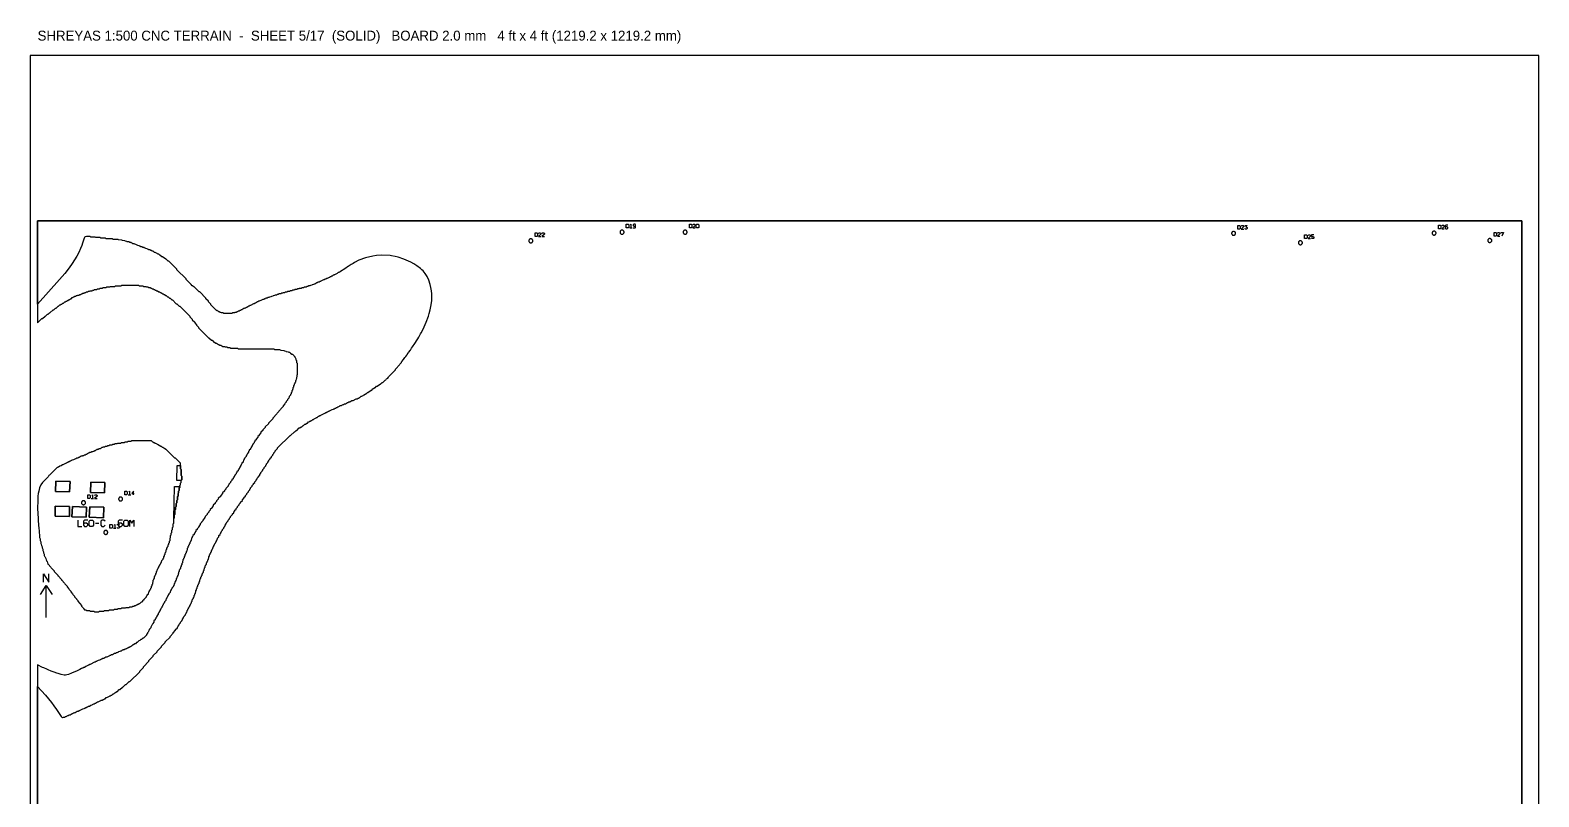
# Model space of a CAD drawing. Header units: millimetres. Extents: x 0 to 1219, y 0 to 1240.
# Drawn here: x 0 to 1219, y 620 to 1240 of the extents above; entities that cross this region are included whole.
import ezdxf

# ---------------------------------------------------------------- set-up
doc = ezdxf.new("R2010")
doc.units = ezdxf.units.MM
for name, color, linetype in [('CUT_DOWEL_3.2', 2, 'Continuous'), ('CUT_OUTER', 1, 'Continuous'), ('CUT_SOCKET_BLDG', 4, 'Continuous'), ('ENGRAVE_BLDG_BOX', 5, 'Continuous'), ('ENGRAVE_BLDG_FOOTPRINT', 8, 'Continuous'), ('ENGRAVE_NEXT', 3, 'Continuous'), ('ENGRAVE_NORTH', 2, 'Continuous'), ('ENGRAVE_TEXT', 2, 'Continuous'), ('NOTES', 7, 'Continuous'), ('SHEET_EDGE', 7, 'Continuous')]:
    doc.layers.add(name, color=color, linetype=linetype)

msp = doc.modelspace()

# ---------------------------------------------------------------- linework, layer by layer
at = {"layer": 'CUT_DOWEL_3.2'}
for points in [[(479.9, 1076.3), (479.9, 1076.5), (479.9, 1076.7), (479.8, 1076.9), (479.7, 1077.1), (479.6, 1077.3), (479.4, 1077.4), (479.3, 1077.6), (479.1, 1077.7), (478.9, 1077.8), (478.7, 1077.8), (478.5, 1077.9), (478.3, 1077.9), (478.1, 1077.9), (477.9, 1077.8), (477.7, 1077.8), (477.5, 1077.7), (477.3, 1077.6), (477.2, 1077.4), (477, 1077.3), (476.9, 1077.1), (476.8, 1076.9), (476.8, 1076.7), (476.7, 1076.5), (476.7, 1076.3), (476.7, 1076.1), (476.8, 1075.9), (476.8, 1075.7), (476.9, 1075.5), (477, 1075.3), (477.2, 1075.2), (477.3, 1075), (477.5, 1074.9), (477.7, 1074.8), (477.9, 1074.8), (478.1, 1074.7), (478.3, 1074.7), (478.5, 1074.7), (478.7, 1074.8), (478.9, 1074.8), (479.1, 1074.9), (479.3, 1075), (479.4, 1075.2), (479.6, 1075.3), (479.7, 1075.5), (479.8, 1075.7), (479.9, 1075.9), (479.9, 1076.1), (479.9, 1076.3)], [(530.9, 1076.3), (530.9, 1076.5), (530.9, 1076.7), (530.8, 1076.9), (530.7, 1077.1), (530.6, 1077.3), (530.4, 1077.4), (530.3, 1077.6), (530.1, 1077.7), (529.9, 1077.8), (529.7, 1077.8), (529.5, 1077.9), (529.3, 1077.9), (529.1, 1077.9), (528.9, 1077.8), (528.7, 1077.8), (528.5, 1077.7), (528.3, 1077.6), (528.2, 1077.4), (528, 1077.3), (527.9, 1077.1), (527.8, 1076.9), (527.8, 1076.7), (527.7, 1076.5), (527.7, 1076.3), (527.7, 1076.1), (527.8, 1075.9), (527.8, 1075.7), (527.9, 1075.5), (528, 1075.3), (528.2, 1075.2), (528.3, 1075), (528.5, 1074.9), (528.7, 1074.8), (528.9, 1074.8), (529.1, 1074.7), (529.3, 1074.7), (529.5, 1074.7), (529.7, 1074.8), (529.9, 1074.8), (530.1, 1074.9), (530.3, 1075), (530.4, 1075.2), (530.6, 1075.3), (530.7, 1075.5), (530.8, 1075.7), (530.9, 1075.9), (530.9, 1076.1), (530.9, 1076.3)], [(974.1, 1075.4), (974.1, 1075.6), (974.1, 1075.8), (974, 1076), (973.9, 1076.2), (973.8, 1076.3), (973.7, 1076.5), (973.5, 1076.6), (973.3, 1076.7), (973.1, 1076.8), (972.9, 1076.9), (972.7, 1076.9), (972.5, 1077), (972.3, 1076.9), (972.1, 1076.9), (971.9, 1076.8), (971.7, 1076.7), (971.6, 1076.6), (971.4, 1076.5), (971.3, 1076.3), (971.1, 1076.2), (971.1, 1076), (971, 1075.8), (970.9, 1075.6), (970.9, 1075.4), (970.9, 1075.2), (971, 1074.9), (971.1, 1074.8), (971.1, 1074.6), (971.3, 1074.4), (971.4, 1074.2), (971.6, 1074.1), (971.7, 1074), (971.9, 1073.9), (972.1, 1073.8), (972.3, 1073.8), (972.5, 1073.8), (972.7, 1073.8), (972.9, 1073.8), (973.1, 1073.9), (973.3, 1074), (973.5, 1074.1), (973.7, 1074.2), (973.8, 1074.4), (973.9, 1074.6), (974, 1074.8), (974.1, 1074.9), (974.1, 1075.2), (974.1, 1075.4)], [(1136.2, 1075.6), (1136.2, 1075.8), (1136.1, 1076), (1136.1, 1076.2), (1136, 1076.4), (1135.8, 1076.5), (1135.7, 1076.7), (1135.5, 1076.8), (1135.4, 1076.9), (1135.2, 1077), (1135, 1077.1), (1134.8, 1077.1), (1134.6, 1077.2), (1134.4, 1077.1), (1134.2, 1077.1), (1134, 1077), (1133.8, 1076.9), (1133.6, 1076.8), (1133.4, 1076.7), (1133.3, 1076.5), (1133.2, 1076.4), (1133.1, 1076.2), (1133, 1076), (1133, 1075.8), (1133, 1075.6), (1133, 1075.4), (1133, 1075.1), (1133.1, 1075), (1133.2, 1074.8), (1133.3, 1074.6), (1133.4, 1074.4), (1133.6, 1074.3), (1133.8, 1074.2), (1134, 1074.1), (1134.2, 1074), (1134.4, 1074), (1134.6, 1074), (1134.8, 1074), (1135, 1074), (1135.2, 1074.1), (1135.4, 1074.2), (1135.5, 1074.3), (1135.7, 1074.4), (1135.8, 1074.6), (1136, 1074.8), (1136.1, 1075), (1136.1, 1075.1), (1136.2, 1075.4), (1136.2, 1075.6)], [(406.2, 1069.3), (406.2, 1069.5), (406.1, 1069.7), (406.1, 1069.9), (406, 1070.1), (405.9, 1070.3), (405.7, 1070.4), (405.6, 1070.6), (405.4, 1070.7), (405.2, 1070.8), (405, 1070.8), (404.8, 1070.9), (404.6, 1070.9), (404.4, 1070.9), (404.2, 1070.8), (404, 1070.8), (403.8, 1070.7), (403.6, 1070.6), (403.5, 1070.4), (403.3, 1070.3), (403.2, 1070.1), (403.1, 1069.9), (403.1, 1069.7), (403, 1069.5), (403, 1069.3), (403, 1069.1), (403.1, 1068.9), (403.1, 1068.7), (403.2, 1068.5), (403.3, 1068.3), (403.5, 1068.2), (403.6, 1068), (403.8, 1067.9), (404, 1067.8), (404.2, 1067.7), (404.4, 1067.7), (404.6, 1067.7), (404.8, 1067.7), (405, 1067.7), (405.2, 1067.8), (405.4, 1067.9), (405.6, 1068), (405.7, 1068.2), (405.9, 1068.3), (406, 1068.5), (406.1, 1068.7), (406.1, 1068.9), (406.2, 1069.1), (406.2, 1069.3)], [(1028.1, 1067.7), (1028.1, 1067.9), (1028.1, 1068.1), (1028, 1068.3), (1027.9, 1068.5), (1027.8, 1068.7), (1027.7, 1068.9), (1027.5, 1069), (1027.3, 1069.1), (1027.1, 1069.2), (1026.9, 1069.3), (1026.7, 1069.3), (1026.5, 1069.3), (1026.3, 1069.3), (1026.1, 1069.3), (1025.9, 1069.2), (1025.7, 1069.1), (1025.6, 1069), (1025.4, 1068.9), (1025.3, 1068.7), (1025.1, 1068.5), (1025.1, 1068.3), (1025, 1068.1), (1024.9, 1067.9), (1024.9, 1067.7), (1024.9, 1067.5), (1025, 1067.3), (1025.1, 1067.1), (1025.1, 1066.9), (1025.3, 1066.8), (1025.4, 1066.6), (1025.6, 1066.5), (1025.7, 1066.3), (1025.9, 1066.3), (1026.1, 1066.2), (1026.3, 1066.1), (1026.5, 1066.1), (1026.7, 1066.1), (1026.9, 1066.2), (1027.1, 1066.3), (1027.3, 1066.3), (1027.5, 1066.5), (1027.7, 1066.6), (1027.8, 1066.8), (1027.9, 1066.9), (1028, 1067.1), (1028.1, 1067.3), (1028.1, 1067.5), (1028.1, 1067.7)], [(1181.2, 1069.6), (1181.2, 1069.8), (1181.1, 1070), (1181.1, 1070.2), (1181, 1070.4), (1180.8, 1070.5), (1180.7, 1070.7), (1180.5, 1070.8), (1180.4, 1070.9), (1180.2, 1071), (1180, 1071.1), (1179.8, 1071.1), (1179.6, 1071.2), (1179.4, 1071.1), (1179.2, 1071.1), (1179, 1071), (1178.8, 1070.9), (1178.6, 1070.8), (1178.4, 1070.7), (1178.3, 1070.5), (1178.2, 1070.4), (1178.1, 1070.2), (1178, 1070), (1178, 1069.8), (1178, 1069.6), (1178, 1069.4), (1178, 1069.1), (1178.1, 1069), (1178.2, 1068.8), (1178.3, 1068.6), (1178.4, 1068.4), (1178.6, 1068.3), (1178.8, 1068.2), (1179, 1068.1), (1179.2, 1068), (1179.4, 1068), (1179.6, 1068), (1179.8, 1068), (1180, 1068), (1180.2, 1068.1), (1180.4, 1068.2), (1180.5, 1068.3), (1180.7, 1068.4), (1180.8, 1068.6), (1181, 1068.8), (1181.1, 1069), (1181.1, 1069.1), (1181.2, 1069.4), (1181.2, 1069.6)], [(44.7, 857.6), (44.7, 857.8), (44.6, 858), (44.6, 858.2), (44.5, 858.4), (44.4, 858.6), (44.2, 858.7), (44.1, 858.9), (43.9, 859), (43.7, 859.1), (43.5, 859.1), (43.3, 859.2), (43.1, 859.2), (42.9, 859.2), (42.7, 859.1), (42.5, 859.1), (42.3, 859), (42.1, 858.9), (42, 858.7), (41.8, 858.6), (41.7, 858.4), (41.6, 858.2), (41.6, 858), (41.5, 857.8), (41.5, 857.6), (41.5, 857.4), (41.6, 857.2), (41.6, 857), (41.7, 856.8), (41.8, 856.6), (42, 856.5), (42.1, 856.3), (42.3, 856.2), (42.5, 856.1), (42.7, 856.1), (42.9, 856), (43.1, 856), (43.3, 856), (43.5, 856.1), (43.7, 856.1), (43.9, 856.2), (44.1, 856.3), (44.2, 856.5), (44.4, 856.6), (44.5, 856.8), (44.6, 857), (44.6, 857.2), (44.7, 857.4), (44.7, 857.6)], [(74.7, 860.6), (74.7, 860.8), (74.6, 861), (74.6, 861.2), (74.5, 861.4), (74.4, 861.6), (74.2, 861.7), (74.1, 861.9), (73.9, 862), (73.7, 862.1), (73.5, 862.1), (73.3, 862.2), (73.1, 862.2), (72.9, 862.2), (72.7, 862.1), (72.5, 862.1), (72.3, 862), (72.1, 861.9), (72, 861.7), (71.8, 861.6), (71.7, 861.4), (71.6, 861.2), (71.6, 861), (71.5, 860.8), (71.5, 860.6), (71.5, 860.4), (71.6, 860.2), (71.6, 860), (71.7, 859.8), (71.8, 859.6), (72, 859.5), (72.1, 859.3), (72.3, 859.2), (72.5, 859.1), (72.7, 859.1), (72.9, 859), (73.1, 859), (73.3, 859), (73.5, 859.1), (73.7, 859.1), (73.9, 859.2), (74.1, 859.3), (74.2, 859.5), (74.4, 859.6), (74.5, 859.8), (74.6, 860), (74.6, 860.2), (74.7, 860.4), (74.7, 860.6)], [(62.7, 833.6), (62.7, 833.8), (62.6, 834), (62.6, 834.2), (62.5, 834.4), (62.4, 834.6), (62.2, 834.7), (62.1, 834.9), (61.9, 835), (61.7, 835.1), (61.5, 835.1), (61.3, 835.2), (61.1, 835.2), (60.9, 835.2), (60.7, 835.1), (60.5, 835.1), (60.3, 835), (60.1, 834.9), (60, 834.7), (59.8, 834.6), (59.7, 834.4), (59.6, 834.2), (59.6, 834), (59.5, 833.8), (59.5, 833.6), (59.5, 833.4), (59.6, 833.2), (59.6, 833), (59.7, 832.8), (59.8, 832.6), (60, 832.5), (60.1, 832.3), (60.3, 832.2), (60.5, 832.1), (60.7, 832.1), (60.9, 832), (61.1, 832), (61.3, 832), (61.5, 832.1), (61.7, 832.1), (61.9, 832.2), (62.1, 832.3), (62.2, 832.5), (62.4, 832.6), (62.5, 832.8), (62.6, 833), (62.6, 833.2), (62.7, 833.4), (62.7, 833.6)]]:
    msp.add_lwpolyline(points, close=True, dxfattribs=at)
at = {"layer": 'CUT_OUTER'}
msp.add_lwpolyline([(1205.5, 6), (1205.5, 1085.5), (6, 1085.5), (6, 1003), (9.5, 1006.5), (10, 1006.5), (12, 1008.5), (12.5, 1008.5), (14, 1010), (14.5, 1010), (15.5, 1011), (16, 1011), (18.5, 1013.5), (19, 1013.5), (20.5, 1015), (21, 1015), (22.5, 1016.5), (23, 1016.5), (24, 1017.5), (24.5, 1017.5), (25, 1018), (25.5, 1018), (26.5, 1019), (27, 1019), (28, 1020), (28.5, 1020), (29, 1020.5), (29.5, 1020.5), (30, 1021), (30.5, 1021), (31.5, 1022), (32, 1022), (32.5, 1022.5), (33, 1022.5), (34, 1023.5), (34.5, 1023.5), (35, 1024), (35.5, 1024), (36, 1024.5), (37, 1024.5), (37.5, 1025), (38, 1025), (38.5, 1025.5), (39.5, 1025.5), (40, 1026), (41, 1026), (41.5, 1026.5), (42, 1026.5), (42.5, 1027), (43.5, 1027), (44, 1027.5), (45, 1027.5), (45.5, 1028), (46.5, 1028), (47, 1028.5), (48, 1028.5), (48.5, 1029), (50, 1029), (50.5, 1029.5), (51.5, 1029.5), (52, 1030), (54, 1030), (54.5, 1030.5), (56, 1030.5), (56.5, 1031), (58.5, 1031), (59, 1031.5), (61.5, 1031.5), (62, 1032), (64.5, 1032), (65, 1032.5), (68.5, 1032.5), (69, 1033), (73.5, 1033), (74, 1033.5), (81, 1033.5), (87.5, 1033.5), (88, 1033), (91, 1033), (91.5, 1032.5), (93.5, 1032.5), (94, 1032), (95, 1032), (95.5, 1031.5), (97, 1031.5), (97.5, 1031), (98, 1031), (98.5, 1030.5), (99.5, 1030.5), (100, 1030), (100.5, 1030), (101, 1029.5), (101.5, 1029.5), (102, 1029), (103, 1029), (104, 1028), (104.5, 1028), (105, 1027.5), (105.5, 1027.5), (106, 1027), (106.5, 1027), (107, 1026.5), (107.5, 1026.5), (108, 1026), (108.5, 1026), (109.5, 1025), (110, 1025), (111, 1024), (111.5, 1024), (112.5, 1023), (113, 1023), (114.5, 1021.5), (115, 1021.5), (118, 1018.5), (118.5, 1018.5), (120.5, 1016.5), (121, 1016.5), (129, 1008.5), (129, 1008), (131, 1006), (131, 1005.5), (133, 1003.5), (133, 1003), (134.5, 1001.5), (134.5, 1001), (136, 999.5), (136, 999), (142.5, 992.5), (144, 991), (144.5, 991), (146.5, 989), (147, 989), (148.5, 987.5), (149, 987.5), (150, 986.5), (150.5, 986.5), (151, 986), (151.5, 986), (152, 985.5), (152.5, 985.5), (153, 985), (154, 985), (154.5, 984.5), (155, 984.5), (155.5, 984), (157, 984), (157.5, 983.5), (159, 983.5), (159.5, 983), (161.5, 983), (162, 982.5), (167.5, 982.5), (168, 982), (196.5, 981.9), (197, 981.9), (197.5, 981.4), (201.5, 981.4), (202, 981.3), (202.5, 980.9), (205, 980.7), (205.5, 980.4), (206.5, 980.2), (207, 979.9), (208.5, 979.7), (209, 979.3), (209.5, 979.2), (210, 978.8), (210.5, 978.6), (211.5, 977.8), (212, 977.6), (213.1, 976.5), (213.3, 976), (214.1, 975), (214.3, 974.5), (214.6, 974), (214.8, 973), (215.1, 972.5), (215.3, 971), (215.7, 970.5), (215.8, 970), (215.9, 963.5), (215.8, 961), (215.5, 960.7), (215.4, 960.5), (215.3, 958), (214.9, 957.5), (214.8, 956.5), (214.4, 956), (214.3, 955), (213.9, 954.5), (213.9, 954), (213.4, 953.5), (213.4, 952.5), (212.9, 952), (212.9, 951), (212.4, 950.5), (212.4, 949.5), (212, 949.1), (211.9, 948.5), (211.4, 948), (211.4, 947), (210.9, 946.5), (210.9, 945.5), (210.4, 945), (210.4, 944.5), (209.4, 943.5), (209.4, 943), (208.9, 942.5), (208.9, 942), (208, 941.1), (207.9, 940.5), (207, 939.5), (206.9, 939), (206, 938), (205.9, 937.5), (204.5, 936), (204.4, 935.5), (202.5, 933.5), (202.4, 933), (199.5, 930), (199.4, 929.5), (196, 926), (196, 925.5), (192.5, 922), (192.5, 921.5), (190, 919), (190, 918.5), (188, 916.5), (188, 916), (186.5, 914.5), (186.5, 914), (185, 912.5), (185, 912), (184, 911), (184, 910.5), (182.5, 909), (182.5, 908.5), (181.5, 907.5), (181.5, 907), (181, 906.5), (181, 906), (180, 905), (180, 904.5), (179.5, 904), (179.5, 903.5), (178.5, 902.5), (178.5, 902), (178, 901.5), (178, 901), (177, 900), (177, 899.5), (176.5, 899), (176.5, 898.5), (175.5, 897.5), (175.5, 897), (175, 896.5), (175, 896), (174.5, 895.5), (174.5, 895), (173.5, 894), (173.5, 893.5), (173, 893), (173, 892.5), (172.5, 892), (172.5, 891.5), (172, 891), (172, 890.5), (171, 889.5), (171, 889), (170.5, 888.5), (170.5, 888), (170, 887.5), (170, 887), (169.5, 886.5), (169.5, 886), (168.5, 885), (168.5, 884.5), (168, 884), (168, 883.5), (167, 882.5), (167, 882), (166.5, 881.5), (166.5, 881), (165.5, 880), (165.5, 879.5), (164.5, 878.5), (164.5, 878), (164, 877.5), (164, 877), (163, 876), (163, 875.5), (162, 874.5), (162, 874), (160.5, 872.5), (160.5, 872), (160, 871.5), (160, 871), (158, 869), (158, 868.5), (157, 867.5), (157, 867), (155.5, 865.5), (155.5, 865), (154, 863.5), (154, 863), (152, 861), (152, 860.5), (150.5, 859), (150.5, 858.5), (149.5, 857.5), (149.5, 857), (148, 855.5), (148, 855), (147, 854), (147, 853.5), (145.5, 852), (145.5, 851.5), (144.5, 850.5), (144.5, 850), (143, 848.5), (143, 848), (141.5, 846.5), (141.5, 846), (141, 845.5), (141, 845), (139.5, 843.5), (139.5, 843), (138.5, 842), (138.5, 841.5), (137.5, 840.5), (137.5, 840), (136.5, 839), (136.5, 838.5), (136, 838), (136, 837.5), (135, 836.5), (135, 836), (134, 835), (134, 834.5), (133, 833.5), (133, 833), (132.5, 832.5), (132.5, 832), (131.5, 831), (131.5, 830.5), (131, 830), (131, 829.5), (130.5, 829), (130.5, 828), (130, 827.5), (130, 827), (129.5, 826.5), (129.5, 826), (129, 825.5), (129, 824.5), (128.5, 824), (128.5, 823.5), (128, 823), (128, 822.5), (127.5, 822), (127.5, 821), (127, 820.5), (127, 819.5), (126.5, 819), (126.5, 818.5), (126, 818), (126, 817), (125.5, 816.5), (125.5, 816), (125, 815.5), (125, 814.5), (124.5, 814), (124.5, 813), (124, 812.5), (124, 812), (123.5, 811.5), (123.5, 810.5), (123, 810), (123, 809), (122.5, 808.5), (122.5, 807.5), (122, 807), (122, 806), (121.5, 805.5), (121.5, 804.5), (121, 804), (121, 803.5), (120.5, 803), (120.5, 802), (120, 801.5), (120, 800.5), (119.5, 800), (119.5, 799), (119, 798.5), (119, 798), (118.5, 797.5), (118.5, 796.5), (118, 796), (118, 795), (117.5, 794.5), (117.5, 794), (117, 793.5), (117, 792.5), (116.5, 792), (116.5, 791.5), (116, 791), (116, 790.5), (115.5, 790), (115.5, 789.5), (114.5, 788.5), (114.5, 788), (114, 787.5), (114, 787), (113.5, 786.5), (113.5, 786), (113, 785.5), (113, 785), (112, 784), (112, 783.5), (111.5, 783), (111.5, 782.5), (111, 782), (111, 781.5), (110.5, 781), (110.5, 780.5), (110, 780), (110, 779.5), (109.5, 779), (109.5, 778.5), (108.5, 777.5), (108.5, 777), (108, 776.5), (108, 776), (107.5, 775.5), (107.5, 775), (107, 774.5), (107, 774), (106.5, 773.5), (106.5, 773), (105.5, 772), (105.5, 771.5), (105, 771), (105, 770.5), (104.5, 770), (104.5, 769.5), (104, 769), (104, 768.5), (103.5, 768), (103.5, 767.5), (102.5, 766.5), (102.5, 766), (102, 765.5), (102, 765), (101.5, 764.5), (101.5, 764), (101, 763.5), (100.9, 763), (100, 762), (99.9, 761), (99, 760), (98.9, 759.5), (98.5, 759), (98.4, 758.5), (98, 758), (97.9, 757.5), (97.5, 757), (97.4, 756.5), (96.5, 755.5), (96.4, 755), (96, 754.5), (95.9, 754), (95.5, 753.5), (95.4, 753), (94.9, 752.5), (94.9, 752), (93.9, 751), (93.9, 750.5), (91.5, 748.1), (91, 748.1), (90, 747.1), (89.5, 747.1), (88.5, 746.1), (87.9, 746), (86.5, 744.6), (86, 744.6), (85, 743.6), (84.5, 743.6), (83.5, 742.6), (83, 742.6), (82, 741.6), (81.5, 741.6), (81, 741.1), (80.5, 741.1), (80, 740.6), (79.5, 740.6), (79, 740.1), (78.5, 740.1), (78, 739.6), (77.5, 739.6), (77, 739.1), (76.5, 739.1), (76, 738.6), (75, 738.6), (74.5, 738.1), (74, 738.1), (73.5, 737.6), (73, 737.6), (72.5, 737.2), (71.5, 737.1), (71, 736.6), (70.5, 736.6), (70, 736.1), (69.5, 736.1), (69, 735.7), (68, 735.6), (67.5, 735.2), (67, 735.1), (66.8, 735), (66.5, 734.7), (65.5, 734.6), (65, 734.2), (64.5, 734.1), (64, 733.7), (63.5, 733.6), (63, 733.2), (62.5, 733.1), (62, 732.7), (61, 732.6), (60.5, 732.2), (60, 732.1), (59.5, 731.7), (58.5, 731.6), (58, 731.2), (57.5, 731.1), (57, 730.7), (56.5, 730.6), (56, 730.3), (55, 730.1), (54.5, 729.7), (54, 729.6), (53.5, 729.3), (53, 729.2), (52.5, 728.8), (52, 728.7), (51.5, 728.3), (51, 728.2), (50.5, 727.8), (50, 727.7), (49.5, 727.3), (49, 727.2), (48.5, 726.8), (48, 726.7), (47.5, 726.3), (47, 726.2), (46.5, 725.9), (46, 725.7), (45.5, 725.4), (45, 725.2), (44, 724.5), (43, 724.3), (42.5, 723.9), (42, 723.8), (41.5, 723.5), (40, 722.8), (39, 722.1), (38, 721.8), (33.5, 719.7), (31, 718.8), (29.5, 718.4), (28.5, 718.3), (27.5, 718.3), (25, 718.8), (22.5, 719.5), (21.5, 719.7), (19.5, 720.5), (17, 721.4), (14.5, 722.5), (13.5, 722.9), (11, 724.1), (10, 724.4), (6, 726.5), (6, 6)], dxfattribs=at)
msp.add_lwpolyline([(52, 769.5), (55.5, 769.5), (56, 770), (59.5, 770), (60, 770.5), (63.5, 770.5), (64, 771), (67.5, 771), (68, 771.5), (70.5, 771.5), (71, 772), (73.5, 772), (74, 772.5), (77, 772.5), (77.5, 773), (80, 773), (80.5, 773.5), (82.5, 773.5), (83, 774), (84, 774), (84.5, 774.5), (85.5, 774.5), (86, 775), (86.5, 775), (87, 775.5), (87.5, 775.5), (88, 776), (88.5, 776), (90, 777.5), (90.5, 777.5), (91, 778), (91, 778.5), (91.5, 779), (92, 779), (92, 779.5), (94, 781.5), (94, 782), (94.5, 782.5), (94.5, 783), (95.5, 784), (95.5, 784.5), (96, 785), (96, 785.5), (96.5, 786), (96.5, 786.5), (97, 787), (97, 787.5), (97.5, 788), (97.5, 788.5), (98, 789), (98, 790), (98.5, 790.5), (98.5, 791.5), (99, 792), (99, 793), (99.5, 793.5), (99.5, 795), (100, 795.5), (100, 796), (100.5, 796.5), (100.5, 798), (101, 798.5), (101, 799), (101.5, 799.5), (101.5, 800.5), (102, 801), (102, 802), (102.5, 802.5), (102.5, 803), (103, 803.5), (103, 804), (103.5, 804.5), (103.5, 805), (104, 805.5), (104, 806), (104.5, 806.5), (104.5, 807), (105, 807.5), (105, 808), (105.5, 808.5), (105.5, 809), (106, 809.5), (106, 810), (106.5, 810.5), (106.5, 811), (107.5, 812), (107.5, 812.5), (108, 813), (108, 814), (108.5, 814.5), (108.5, 815.5), (109, 816), (109, 817), (109.5, 817.5), (109.5, 818), (110, 818.5), (110, 819.5), (110.5, 820), (110.5, 821), (111, 821.5), (111, 822), (111.5, 822.5), (111.5, 823.5), (112, 824), (112, 825), (112.5, 825.5), (112.5, 826.5), (113, 827), (113, 829), (113.5, 829.5), (113.5, 831), (114, 831.5), (114, 833), (114.5, 833.5), (114.5, 835.5), (115, 836), (115, 837.5), (115.5, 838), (115.5, 840.5), (116, 841), (116, 844.5), (116.5, 845), (116.5, 847.5), (117, 848), (117, 851.5), (117.5, 852), (117.5, 854), (118, 854.5), (118, 857), (118.5, 857.5), (118.5, 859.5), (119, 860), (119, 862.5), (119.5, 863), (119.5, 865), (120, 865.5), (120, 867), (120.5, 867.5), (120.5, 869.5), (121, 870), (121, 871.5), (121.5, 872), (121.5, 873.5), (122, 874), (122, 875.5), (122.5, 876), (122.5, 879), (122, 879.5), (122, 884.5), (121.5, 885), (121.5, 889.5), (117.5, 893.5), (117, 893.6), (110, 900.5), (109.5, 900.6), (108.5, 901.5), (108, 901.6), (107.5, 902.1), (107, 902.1), (106, 903), (105.5, 903.1), (105, 903.6), (104.5, 903.6), (103.5, 904.5), (103, 904.6), (102.5, 905), (102, 905.1), (101.5, 905.5), (101, 905.6), (100.5, 906), (100, 906.1), (99.5, 906.5), (99, 906.6), (98, 907.5), (82, 907.6), (81.5, 907.1), (79, 907.1), (78.5, 906.6), (76.5, 906.6), (76, 906.1), (73.5, 906.1), (73, 905.6), (70.5, 905.6), (70, 905.1), (68.5, 905.1), (68, 904.6), (66.5, 904.6), (66, 904.1), (64, 904.1), (63.5, 903.6), (62.5, 903.6), (62, 903.1), (60.5, 903.1), (60, 902.6), (59, 902.6), (58.5, 902.1), (58, 902.1), (57.5, 901.6), (56.9, 901.5), (56.5, 901.1), (55.5, 901.1), (55, 900.6), (54, 900.6), (53.5, 900.1), (53, 900.1), (52.5, 899.6), (52, 899.6), (51.5, 899.1), (50.9, 899), (50.5, 898.6), (49.5, 898.6), (49, 898.1), (48, 898.1), (47.5, 897.6), (47, 897.6), (46.5, 897.1), (46, 897.1), (45.5, 896.6), (44.9, 896.5), (44.5, 896.1), (43.5, 896.1), (43, 895.6), (42.4, 895.5), (42, 895.1), (41, 895.1), (40.5, 894.6), (40, 894.6), (39.5, 894.1), (39, 894.1), (38.5, 893.7), (37.5, 893.6), (37, 893.1), (36.5, 893.1), (36, 892.7), (35.5, 892.6), (35, 892.2), (34, 892.1), (33.5, 891.7), (33, 891.6), (32.5, 891.2), (32, 891.1), (31.5, 890.7), (31, 890.6), (30.5, 890.2), (30, 890.1), (29.5, 889.7), (29, 889.6), (28.5, 889.2), (28, 889.1), (27.5, 888.7), (27, 888.6), (26.5, 888.2), (26, 888.1), (25, 887.3), (24, 887.1), (23, 886.3), (22, 886.1), (21.8, 886), (15.5, 879.9), (15.2, 879.5), (14.9, 879), (14.5, 878.5), (9.9, 874), (8.5, 872), (7.6, 869.5), (6.9, 867), (6.5, 865), (6.3, 863), (6.1, 860), (6, 852.5), (6.1, 849.5), (6.7, 839), (6.9, 837.5), (7.1, 836.5), (7.3, 835.5), (7.6, 829.5), (8, 828.5), (8.2, 827), (8.5, 826), (8.7, 824.5), (9, 824), (9.2, 823), (9.6, 822), (9.7, 821), (10.2, 820), (10.3, 819), (10.6, 818.5), (10.7, 818), (10.8, 817), (11.1, 816.5), (11.2, 816), (11.3, 815), (11.7, 814.5), (11.8, 814), (12.2, 813.5), (12.3, 813), (12.7, 812.5), (12.8, 811.5), (13.2, 811), (13.3, 810.5), (13.7, 810), (13.9, 809), (14.3, 808.5), (14.4, 808), (14.5, 807.9), (16.7, 805.5), (16.9, 805), (17, 804.9), (19.3, 802.5), (19.4, 802), (19.5, 801.9), (22.3, 799), (22.4, 798.5), (22.5, 798.4), (25.3, 795.5), (25.4, 795), (25.5, 794.9), (27.8, 792.5), (27.9, 792), (28, 791.9), (29.8, 790), (29.9, 789.5), (31.3, 788), (31.4, 787.5), (32.8, 786), (32.9, 785.5), (34.3, 784), (34.4, 783.5), (35.9, 782), (35.9, 781.5), (37.4, 780), (37.4, 779.5), (38.4, 778.5), (38.4, 778), (39.9, 776.5), (40, 776), (41.4, 774.5), (41.5, 774), (42.9, 772.5), (43, 772), (44, 771), (45, 771), (45.5, 770.5), (48, 770.5), (48.5, 770), (51.5, 770), (52, 769.5)], close=True, dxfattribs=at)
at = {"layer": 'CUT_SOCKET_BLDG'}
for points in [[(32.2, 874.7), (20.7, 875), (20.5, 866.6), (31.9, 866.3), (32.2, 874.7)], [(48.9, 874.3), (48.7, 865.9), (60.1, 865.6), (60.4, 874), (48.9, 874.3)], [(31.7, 846.4), (31.9, 854.5), (20.3, 854.8), (20.1, 846.7), (31.7, 846.4)], [(45.3, 845.8), (45.5, 854.1), (34.1, 854.4), (33.8, 846.1), (45.3, 845.8)], [(59.3, 845.5), (59.5, 853.9), (48.1, 854.2), (47.8, 845.8), (59.3, 845.5)]]:
    msp.add_lwpolyline(points, close=True, dxfattribs=at)
at = {"layer": 'ENGRAVE_BLDG_BOX'}
for points in [[(1205.5, 911.3), (1205.5, 938.4), (1205.5, 938.4), (1205.5, 911.3), (1205.5, 911.3)], [(1205.5, 908.4), (1205.5, 885), (1205.5, 885), (1205.5, 908.4), (1205.5, 908.4)], [(118.6, 875.6), (118.8, 887.6), (121.5, 887.6), (121.5, 885), (122, 884.5), (122, 879.5), (122.5, 879), (122.5, 876), (122.1, 875.6), (118.6, 875.6)], [(1205.5, 881.5), (1205.5, 855.1), (1205.5, 855.1), (1205.5, 881.5), (1205.5, 881.5)], [(31.9, 866.3), (20.5, 866.6), (20.7, 875), (32.2, 874.7), (31.9, 866.3)], [(60.4, 874), (60.1, 865.6), (48.7, 865.9), (48.9, 874.3), (60.4, 874)], [(116.6, 870.7), (121, 870.6), (121, 870), (120.5, 869.5), (120.5, 867.5), (120, 867), (120, 865.5), (119.5, 865), (119.5, 863), (119, 862.5), (119, 860), (118.5, 859.5), (118.5, 857.5), (118, 857), (118, 854.5), (117.5, 854), (117.5, 852), (117, 851.5), (117, 848), (116.5, 847.5), (116.5, 845), (116.2, 844.7), (116.6, 870.7)], [(20.1, 846.7), (20.3, 854.8), (31.9, 854.5), (31.7, 846.4), (20.1, 846.7)], [(33.8, 846.1), (34.1, 854.4), (45.5, 854.1), (45.3, 845.8), (33.8, 846.1)], [(47.8, 845.8), (48.1, 854.2), (59.5, 853.9), (59.3, 845.5), (47.8, 845.8)]]:
    msp.add_lwpolyline(points, close=True, dxfattribs=at)
at = {"layer": 'ENGRAVE_BLDG_FOOTPRINT'}
for points in [[(1205.5, 938.4), (1205.5, 911.3), (1205.5, 911.3), (1205.5, 938.4), (1205.5, 938.4)], [(1205.5, 885), (1205.5, 908.4), (1205.5, 908.4), (1205.5, 885), (1205.5, 885)], [(118.6, 875.6), (118.8, 887.6), (121.5, 887.6), (121.5, 885), (122, 884.5), (122, 879.5), (122.5, 879), (122.5, 876), (122.1, 875.6), (118.6, 875.6)], [(1205.5, 855.1), (1205.5, 881.5), (1205.5, 881.5), (1205.5, 855.1), (1205.5, 855.1)], [(32.2, 874.7), (31.9, 866.3), (20.5, 866.6), (20.7, 875), (32.2, 874.7)], [(60.4, 874), (60.1, 865.6), (48.7, 865.9), (48.9, 874.3), (60.4, 874)], [(116.6, 870.7), (121, 870.6), (121, 870), (120.5, 869.5), (120.5, 867.5), (120, 867), (120, 865.5), (119.5, 865), (119.5, 863), (119, 862.5), (119, 860), (118.5, 859.5), (118.5, 857.5), (118, 857), (118, 854.5), (117.5, 854), (117.5, 852), (117, 851.5), (117, 848), (116.5, 847.5), (116.5, 845), (116.2, 844.7), (116.6, 870.7)], [(31.9, 854.5), (31.7, 846.4), (20.1, 846.7), (20.3, 854.8), (31.9, 854.5)], [(45.5, 854.1), (45.3, 845.8), (33.8, 846.1), (34.1, 854.4), (45.5, 854.1)], [(59.5, 853.9), (59.3, 845.5), (47.8, 845.8), (48.1, 854.2), (59.5, 853.9)]]:
    msp.add_lwpolyline(points, close=True, dxfattribs=at)
at = {"layer": 'ENGRAVE_NEXT'}
msp.add_lwpolyline([(6, 6), (6, 709), (12.3, 702), (12.3, 702), (17.3, 696), (19.2, 693.5), (21.3, 690.5), (25, 684.7), (25.5, 684.2), (26, 684), (26.5, 684), (27, 684.2), (28, 684.3), (28.2, 684.5), (28.5, 684.7), (29, 684.7), (29.5, 685.1), (30, 685.2), (30.5, 685.6), (31, 685.6), (31.5, 686.1), (32.5, 686.1), (33, 686.6), (33.5, 686.6), (34, 687.1), (34.5, 687.1), (35, 687.6), (35.5, 687.6), (36, 688.1), (36.5, 688.1), (37, 688.6), (37.5, 688.6), (38, 689), (39, 689.1), (39.4, 689.5), (40, 689.6), (40.5, 690), (41, 690.1), (41.5, 690.5), (42, 690.6), (42.5, 691), (43.5, 691.1), (43.9, 691.5), (44.5, 691.6), (45, 692), (45.5, 692.1), (46, 692.5), (46.5, 692.6), (47, 693), (48, 693.1), (49, 694), (50, 694.1), (50.4, 694.5), (51, 694.6), (51.5, 695), (52, 695.1), (52.5, 695.5), (53, 695.6), (53.5, 696), (54, 696.1), (54.5, 696.5), (55, 696.6), (55.5, 697), (56, 697.1), (56.5, 697.5), (57, 697.6), (57.5, 698), (58.5, 698.1), (58.9, 698.5), (59.5, 698.6), (60, 699), (60.5, 699.1), (61.5, 700), (62, 700.1), (62.5, 700.5), (63, 700.6), (63.5, 701), (64, 701.1), (64.5, 701.5), (65, 701.6), (65.5, 702), (66, 702.1), (67, 703), (67.5, 703.1), (68.5, 704), (69, 704.1), (70, 705), (70.5, 705.1), (72, 706.5), (72.5, 706.6), (74.5, 708.5), (75, 708.6), (77, 710.5), (77.5, 710.6), (80, 713), (80.5, 713.1), (88.5, 721), (88.5, 721.5), (91.5, 724.5), (91.5, 725), (96, 729.5), (96, 730), (99.5, 733.5), (99.5, 734), (102.5, 737), (102.5, 737.5), (106, 741), (106, 741.5), (109, 744.5), (109, 745), (113, 749), (113, 749.5), (115.5, 752), (115.5, 752.5), (117.5, 754.5), (117.5, 755), (119, 756.5), (119, 757), (119.5, 757.5), (119.5, 758), (120.5, 759), (120.5, 759.5), (121.5, 760.5), (121.5, 761), (122.5, 762), (122.5, 762.5), (123, 763), (123, 763.5), (124, 764.5), (124, 765), (124.5, 765.5), (124.5, 766), (125.5, 767), (125.5, 767.5), (126, 768), (126, 768.5), (126.5, 769), (126.5, 769.5), (127, 770), (127, 770.5), (127.5, 771), (127.5, 771.5), (128, 772), (128, 772.5), (128.5, 773), (128.5, 773.5), (129, 774), (129, 774.5), (129.5, 775), (129.5, 775.5), (130, 776), (130, 776.5), (130.5, 777), (130.5, 777.5), (131, 778), (131, 779), (131.5, 779.5), (131.5, 780), (132, 780.5), (132, 781), (132.5, 781.5), (132.5, 782.5), (133, 783), (133, 784), (133.5, 784.5), (133.5, 785), (134, 785.5), (134, 786.5), (134.5, 787), (134.5, 788), (135, 788.5), (135, 789.5), (135.5, 790), (135.5, 791), (136, 791.5), (136, 792), (136.5, 792.5), (136.5, 793.5), (137, 794), (137, 795), (137.5, 795.5), (137.5, 796), (138, 796.5), (138, 797.5), (138.5, 798), (138.5, 798.5), (139, 799), (139, 800), (139.5, 800.5), (139.5, 801), (140, 801.5), (140, 802.5), (140.5, 803), (140.5, 804), (141, 804.5), (141, 805), (141.5, 805.5), (141.5, 806.5), (142, 807), (142, 807.5), (142.5, 808), (142.5, 809), (143, 809.5), (143, 810), (143.5, 810.5), (143.5, 811.5), (144, 812), (144, 812.5), (144.5, 813), (144.5, 814), (145, 814.5), (145, 815.5), (145.5, 816), (145.5, 816.5), (146, 817), (146, 817.5), (146.5, 818), (146.5, 819), (147, 819.5), (147, 820), (147.5, 820.5), (147.5, 821), (148, 821.5), (148, 822), (148.5, 822.5), (148.5, 823), (149, 823.5), (149, 824), (149.5, 824.5), (149.5, 825), (150, 825.5), (150, 826), (150.5, 826.5), (150.5, 827), (151, 827.5), (151, 828), (151.5, 828.5), (151.5, 829), (152.5, 830), (152.5, 831), (153.5, 832), (153.5, 832.5), (154, 833), (154, 833.5), (154.5, 834), (154.5, 834.5), (155.5, 835.5), (155.5, 836), (156.5, 837), (156.5, 837.5), (157, 838), (157, 838.5), (157.5, 839), (157.5, 839.5), (158.5, 840.5), (158.5, 841), (159, 841.5), (159, 842), (160, 843), (160, 843.5), (161, 844.5), (161, 845), (162, 846), (162, 846.5), (163.5, 848), (163.5, 848.5), (164.5, 849.5), (164.5, 850), (165.5, 851), (165.5, 851.5), (166.5, 852.5), (166.5, 853), (167.5, 854), (167.5, 854.5), (169, 856), (169, 856.5), (170, 857.5), (170, 858), (171.5, 859.5), (171.5, 860), (173, 861.5), (173, 862), (174, 863), (174, 863.5), (175, 864.5), (175, 865), (176.5, 866.5), (176.5, 867), (177.5, 868), (177.5, 868.5), (178, 869), (178, 869.5), (179.5, 871), (179.5, 871.5), (180.5, 872.5), (180.5, 873), (181.5, 874), (181.5, 874.5), (182.5, 875.5), (182.5, 876), (183.5, 877), (183.5, 877.5), (184.5, 878.5), (184.5, 879), (185.5, 880), (185.5, 880.5), (186.5, 881.5), (186.5, 882), (187.5, 883), (187.5, 883.5), (188, 884), (188, 884.5), (189, 885.5), (189, 886), (190.5, 887.5), (190.5, 888), (191, 888.5), (191, 889), (192, 890), (192, 890.5), (193, 891.5), (193, 892), (194, 893), (194, 893.5), (195, 894.5), (195, 895), (196, 896), (196, 896.5), (197, 897.5), (197, 898), (198, 899), (198, 899.5), (200, 901.5), (200, 902), (210, 912), (210.5, 912), (213.5, 915), (214, 915), (215, 916), (215.5, 916), (217.5, 918), (218, 918), (219, 919), (219.5, 919), (220.5, 920), (221, 920), (222, 921), (222.5, 921), (223.5, 922), (224, 922), (225, 923), (225.5, 923), (226, 923.5), (226.5, 923.5), (227, 924), (227.5, 924.1), (228.5, 925), (229, 925), (229.5, 925.5), (230, 925.6), (230.5, 926), (231, 926.1), (231.5, 926.5), (232, 926.6), (233, 927.5), (233.5, 927.6), (234, 928), (234.5, 928.1), (235, 928.5), (235.5, 928.6), (236, 929), (236.5, 929.1), (237, 929.5), (237.5, 929.6), (238, 930), (238.5, 930.1), (239, 930.5), (239.5, 930.6), (240, 931), (240.5, 931.1), (241, 931.5), (241.5, 931.6), (242, 932), (242.5, 932.1), (242.9, 932.5), (243.5, 932.6), (244, 933), (245, 933.1), (245.5, 933.6), (246, 933.6), (246.5, 934.1), (247, 934.1), (247.5, 934.6), (248, 934.6), (248.5, 935.1), (249, 935.1), (249.4, 935.5), (250, 935.6), (250.5, 936.1), (251.5, 936.1), (251.9, 936.5), (252.5, 936.6), (253, 937.1), (253.5, 937.1), (254, 937.6), (255, 937.6), (255.4, 938), (256, 938.1), (256.5, 938.6), (257, 938.6), (257.5, 939.1), (258.5, 939.1), (258.9, 939.5), (259, 939.6), (259.5, 939.6), (260, 940.1), (261, 940.2), (261.5, 940.6), (262, 940.7), (262.5, 941.1), (263, 941.2), (263.5, 941.6), (264.5, 941.7), (265, 942.1), (265.5, 942.2), (266, 942.6), (266.5, 942.7), (267.5, 943.6), (268, 943.7), (268.5, 944.1), (269, 944.2), (269.5, 944.6), (270, 944.7), (271, 945.6), (271.5, 945.7), (272.5, 946.6), (273, 946.7), (274, 947.6), (274.5, 947.7), (275.5, 948.6), (276, 948.7), (277, 949.6), (277.5, 949.8), (278.5, 950.7), (279, 950.8), (280, 951.7), (280.5, 951.8), (281.5, 952.7), (282, 952.8), (283, 953.7), (283.5, 953.8), (284.5, 954.7), (285, 954.9), (286.7, 956.5), (287, 956.7), (287.5, 957), (287.8, 957.5), (288, 957.7), (288.5, 957.9), (289, 958.4), (289.6, 959), (289.8, 959.5), (290, 959.8), (294.6, 964.5), (295.1, 965), (295.2, 965.5), (295.5, 965.8), (298.5, 969), (298.7, 969.5), (300, 971), (300.2, 971.5), (300.5, 971.9), (301.5, 973), (301.7, 973.5), (302.9, 975), (303.2, 975.5), (303.5, 975.9), (304.4, 977), (304.7, 977.5), (305.4, 978.5), (305.7, 979), (307.3, 981), (308.1, 982.5), (308.9, 983.5), (309.5, 984.5), (310.3, 985.5), (313.2, 990), (314, 991.5), (314.6, 992.5), (315.4, 994), (316.1, 995), (317.6, 998), (319.9, 1003.5), (321.8, 1008.5), (322.4, 1010.5), (323.3, 1013.5), (324.1, 1017.5), (324.6, 1021), (324.7, 1023), (324.6, 1026.5), (324.3, 1029), (323.9, 1031.5), (323.3, 1034), (322.1, 1037.5), (320.8, 1040.5), (319.3, 1043), (317.7, 1045), (316.6, 1046), (315.5, 1047), (312.6, 1049), (310, 1050.6), (307.5, 1052), (302, 1054.5), (297.5, 1056.1), (295, 1056.7), (292, 1057.3), (291, 1057.4), (284, 1057.6), (280, 1057.5), (277, 1057), (271, 1055.6), (265.5, 1053.6), (262, 1051.7), (261, 1051), (259.5, 1050.3), (257, 1048.6), (256.5, 1048.4), (255, 1047.2), (254.5, 1047), (253.5, 1046.2), (253, 1046), (252, 1045.2), (251.5, 1045), (250.5, 1044.3), (250, 1044.1), (249.5, 1043.8), (249, 1043.6), (248, 1042.8), (247.5, 1042.7), (247, 1042.3), (246.5, 1042.2), (246, 1041.8), (245.5, 1041.7), (245, 1041.3), (244.5, 1041.2), (244, 1040.8), (243.5, 1040.7), (243, 1040.3), (242.5, 1040.2), (242, 1039.8), (241.5, 1039.7), (241, 1039.3), (240.5, 1039.2), (240, 1038.8), (239.5, 1038.8), (239, 1038.4), (238, 1038.2), (237.5, 1037.8), (237, 1037.8), (236.5, 1037.4), (236, 1037.3), (235.5, 1036.9), (235, 1036.8), (234.5, 1036.4), (234, 1036.3), (233.5, 1035.9), (232.5, 1035.8), (232, 1035.4), (231.5, 1035.3), (231, 1034.9), (230.5, 1034.8), (230, 1034.4), (229.5, 1034.3), (229, 1033.9), (228, 1033.8), (227.5, 1033.4), (226.5, 1033.3), (226, 1032.9), (225, 1032.8), (224.5, 1032.4), (223.5, 1032.4), (223, 1031.9), (221.5, 1031.9), (221, 1031.4), (219.5, 1031.4), (219, 1030.9), (217.5, 1030.9), (217, 1030.4), (216, 1030.4), (215.5, 1029.9), (214, 1029.9), (213.5, 1029.4), (212, 1029.4), (211.5, 1028.9), (210, 1028.9), (209.5, 1028.4), (208, 1028.4), (207.5, 1027.9), (206, 1027.9), (205.5, 1027.4), (204.5, 1027.4), (204, 1026.9), (203, 1026.9), (202.5, 1026.5), (201, 1026.4), (200.5, 1025.9), (199.5, 1025.9), (199, 1025.5), (198, 1025.4), (197.5, 1025), (196.5, 1024.9), (196, 1024.5), (195, 1024.4), (194.5, 1024), (193.5, 1023.9), (193, 1023.5), (192, 1023.4), (191.5, 1023), (190.5, 1022.9), (190.1, 1022.5), (189.5, 1022.4), (189, 1022), (188, 1021.9), (187.6, 1021.5), (187, 1021.4), (186.5, 1021), (185.5, 1020.9), (185.1, 1020.5), (184.5, 1020.4), (184, 1020), (183.5, 1019.9), (183, 1019.5), (182.5, 1019.4), (182, 1019), (181.5, 1018.9), (181, 1018.5), (180.5, 1018.4), (180, 1018), (179.5, 1017.9), (179, 1017.5), (178.5, 1017.4), (178, 1017), (177.5, 1016.9), (177, 1016.5), (176.5, 1016.4), (176, 1016), (175.5, 1015.9), (175, 1015.5), (174.5, 1015.5), (174, 1015), (173.5, 1015), (173, 1014.5), (172.5, 1014.5), (172, 1014), (171.5, 1014), (171, 1013.5), (170.5, 1013.5), (170, 1013), (169.5, 1013), (169, 1012.5), (168, 1012.5), (167.5, 1012), (167, 1012), (166.5, 1011.5), (165.5, 1011.5), (165, 1011), (163.5, 1011), (163, 1010.5), (156.5, 1010.5), (156, 1011), (154.5, 1011), (154, 1011.5), (153.5, 1011.5), (153, 1012), (152.5, 1012), (152, 1012.5), (151.5, 1012.5), (151, 1013), (150.5, 1013), (146, 1017.5), (146, 1018), (144, 1020), (144, 1020.5), (142, 1022.5), (142, 1023), (137, 1028), (136.5, 1028), (132.5, 1032), (132, 1032), (132, 1032.5), (131.5, 1033), (131, 1033), (130, 1034), (126, 1038), (126, 1038.5), (118.5, 1046), (118.5, 1046.5), (112, 1052.9), (111.5, 1053), (110, 1054.4), (109.5, 1054.5), (108.5, 1055.4), (108, 1055.5), (107, 1056.4), (106.5, 1056.5), (105.5, 1057.4), (105, 1057.5), (104, 1058.4), (103.5, 1058.5), (103, 1058.9), (102.5, 1059), (102, 1059.4), (101.5, 1059.5), (101, 1059.9), (100.5, 1060), (99.5, 1060.9), (98.5, 1061), (98, 1061.4), (97.4, 1061.5), (97, 1061.9), (96, 1062), (95.5, 1062.4), (94.9, 1062.5), (94.5, 1062.9), (93.5, 1063), (93, 1063.4), (92.4, 1063.5), (92, 1063.9), (91, 1064), (90.5, 1064.4), (89.5, 1064.5), (89, 1064.9), (88.4, 1065), (88, 1065.4), (87, 1065.5), (86.5, 1065.9), (85.9, 1066), (85.5, 1066.4), (84.5, 1066.5), (84, 1066.9), (83, 1067), (82.5, 1067.4), (81.9, 1067.5), (81.5, 1067.9), (80.5, 1068), (80, 1068.4), (78.5, 1068.5), (78, 1068.9), (77, 1069), (76.5, 1069.4), (74.5, 1069.5), (74, 1069.9), (71.5, 1070), (71, 1070.4), (67, 1070.5), (66.5, 1070.9), (61.5, 1071), (61, 1071.4), (57, 1071.4), (56.5, 1071.9), (53, 1071.9), (52.5, 1072.3), (49, 1072.4), (48.7, 1072.5), (48.5, 1072.8), (47, 1072.8), (45.5, 1072.7), (44.5, 1072.6), (44, 1072.3), (43.8, 1072), (43.5, 1071.4), (42.4, 1067.5), (41.7, 1065.5), (40.7, 1063), (39.3, 1060), (37.7, 1057), (35.9, 1054), (33.9, 1051), (31.4, 1047.5), (27.9, 1043), (23.7, 1038), (6, 1018.1), (6, 1085.5), (1205.5, 1085.5), (1205.5, 6)], dxfattribs=at)
at = {"layer": 'ENGRAVE_NORTH'}
for points in [[(10.7, 793.4), (10.7, 800.1), (15.2, 793.4), (15.2, 800.1)], [(8.3, 783.5), (13, 790.8), (17.7, 783.5)], [(13, 764.8), (13, 790.8)]]:
    msp.add_lwpolyline(points, dxfattribs=at)
at = {"layer": 'ENGRAVE_TEXT'}
for points in [[(408, 1072.7), (408, 1075.7), (409.5, 1075.7), (410, 1075.2), (410, 1073.2), (409.5, 1072.7), (408, 1072.7)], [(410.8, 1075.2), (411.3, 1075.7), (412.3, 1075.7), (412.8, 1075.2), (412.8, 1074.7), (410.8, 1072.7), (412.8, 1072.7)], [(413.6, 1075.2), (414.1, 1075.7), (415.1, 1075.7), (415.6, 1075.2), (415.6, 1074.7), (413.6, 1072.7), (415.6, 1072.7)], [(481.7, 1079.7), (481.7, 1082.7), (483.2, 1082.7), (483.7, 1082.2), (483.7, 1080.2), (483.2, 1079.7), (481.7, 1079.7)], [(484.5, 1079.7), (486.5, 1079.7)], [(485, 1082.2), (485.5, 1082.7), (485.5, 1079.7)], [(487.3, 1079.7), (488.8, 1079.7), (489.3, 1080.2), (489.3, 1082.2), (488.8, 1082.7), (487.8, 1082.7), (487.3, 1082.2), (487.3, 1081.7), (487.8, 1081.2), (488.8, 1081.2), (489.3, 1081.7)], [(532.7, 1079.7), (532.7, 1082.7), (534.2, 1082.7), (534.7, 1082.2), (534.7, 1080.2), (534.2, 1079.7), (532.7, 1079.7)], [(535.5, 1082.2), (536, 1082.7), (537, 1082.7), (537.5, 1082.2), (537.5, 1081.7), (535.5, 1079.7), (537.5, 1079.7)], [(538.3, 1080.2), (538.3, 1082.2), (538.8, 1082.7), (539.8, 1082.7), (540.3, 1082.2), (540.3, 1080.2), (539.8, 1079.7), (538.8, 1079.7), (538.3, 1080.2)], [(975.9, 1078.8), (975.9, 1081.8), (977.4, 1081.8), (977.9, 1081.3), (977.9, 1079.3), (977.4, 1078.8), (975.9, 1078.8)], [(978.7, 1081.3), (979.2, 1081.8), (980.2, 1081.8), (980.7, 1081.3), (980.7, 1080.8), (978.7, 1078.8), (980.7, 1078.8)], [(981.5, 1081.8), (983.5, 1081.8), (982.5, 1080.5), (983.5, 1080), (983.5, 1079.3), (983, 1078.8), (982, 1078.8), (981.5, 1079.3)], [(1029.9, 1071.1), (1029.9, 1074.1), (1031.4, 1074.1), (1031.9, 1073.6), (1031.9, 1071.6), (1031.4, 1071.1), (1029.9, 1071.1)], [(1032.7, 1073.6), (1033.2, 1074.1), (1034.2, 1074.1), (1034.7, 1073.6), (1034.7, 1073.1), (1032.7, 1071.1), (1034.7, 1071.1)], [(1037.5, 1074.1), (1035.5, 1074.1), (1035.5, 1072.9), (1037, 1072.9), (1037.5, 1072.4), (1037.5, 1071.6), (1037, 1071.1), (1036, 1071.1), (1035.5, 1071.6)], [(1138, 1079), (1138, 1082), (1139.5, 1082), (1140, 1081.5), (1140, 1079.5), (1139.5, 1079), (1138, 1079)], [(1140.8, 1081.5), (1141.3, 1082), (1142.3, 1082), (1142.8, 1081.5), (1142.8, 1081), (1140.8, 1079), (1142.8, 1079)], [(1145.6, 1082), (1144.1, 1082), (1143.6, 1081.5), (1143.6, 1079.5), (1144.1, 1079), (1145.1, 1079), (1145.6, 1079.5), (1145.6, 1080), (1145.1, 1080.5), (1144.1, 1080.5), (1143.6, 1080)], [(1183, 1073), (1183, 1076), (1184.5, 1076), (1185, 1075.5), (1185, 1073.5), (1184.5, 1073), (1183, 1073)], [(1185.8, 1075.5), (1186.3, 1076), (1187.3, 1076), (1187.8, 1075.5), (1187.8, 1075), (1185.8, 1073), (1187.8, 1073)], [(1188.6, 1076), (1190.6, 1076), (1189.3, 1073)], [(76.5, 864), (76.5, 867), (78, 867), (78.5, 866.5), (78.5, 864.5), (78, 864), (76.5, 864)], [(79.8, 866.5), (80.3, 867), (80.3, 864)], [(83.6, 864), (83.6, 867), (82.1, 865), (84.1, 865)], [(46.5, 861), (46.5, 864), (48, 864), (48.5, 863.5), (48.5, 861.5), (48, 861), (46.5, 861)], [(49.3, 861), (51.3, 861)], [(49.8, 863.5), (50.3, 864), (50.3, 861)], [(52.1, 863.5), (52.6, 864), (53.6, 864), (54.1, 863.5), (54.1, 863), (52.1, 861), (54.1, 861)], [(79.3, 864), (81.3, 864)], [(38.5, 843.5), (38.5, 838.5), (41.8, 838.5)], [(46.5, 843.5), (44, 843.5), (43.1, 842.7), (43.1, 839.4), (44, 838.5), (45.6, 838.5), (46.5, 839.4), (46.5, 840.2), (45.6, 841), (44, 841), (43.1, 840.2)], [(47.8, 839.4), (47.8, 842.7), (48.6, 843.5), (50.3, 843.5), (51.1, 842.7), (51.1, 839.4), (50.3, 838.5), (48.6, 838.5), (47.8, 839.4)], [(60.5, 842.7), (59.6, 843.5), (58, 843.5), (57.1, 842.7), (57.1, 839.4), (58, 838.5), (59.6, 838.5), (60.5, 839.4)], [(74.5, 843.5), (72, 843.5), (71.1, 842.7), (71.1, 839.4), (72, 838.5), (73.6, 838.5), (74.5, 839.4), (74.5, 840.2), (73.6, 841), (72, 841), (71.1, 840.2)], [(75.8, 839.4), (75.8, 842.7), (76.6, 843.5), (78.3, 843.5), (79.1, 842.7), (79.1, 839.4), (78.3, 838.5), (76.6, 838.5), (75.8, 839.4)], [(80.5, 838.5), (80.5, 843.5), (82.1, 841), (83.8, 843.5), (83.8, 838.5)], [(52.9, 841), (55.4, 841)], [(64.5, 837), (64.5, 840), (66, 840), (66.5, 839.5), (66.5, 837.5), (66, 837), (64.5, 837)], [(67.3, 837), (69.3, 837)], [(67.8, 839.5), (68.3, 840), (68.3, 837)], [(70.1, 840), (72.1, 840), (71.1, 838.8), (72.1, 838.3), (72.1, 837.5), (71.6, 837), (70.6, 837), (70.1, 837.5)]]:
    msp.add_lwpolyline(points, dxfattribs=at)
at = {"layer": 'SHEET_EDGE'}
msp.add_lwpolyline([(0, 0), (1219.2, 0), (1219.2, 1219.2), (0, 1219.2)], close=True, dxfattribs=at)

# ---------------------------------------------------------------- texts
at = {"layer": 'NOTES'}
msp.add_text('SHREYAS 1:500 CNC TERRAIN  -  SHEET 5/17  (SOLID)   BOARD 2.0 mm   4 ft x 4 ft (1219.2 x 1219.2 mm)', height=8, dxfattribs=at).set_placement((6, 1231.2))

doc.saveas('drawing.dxf')
